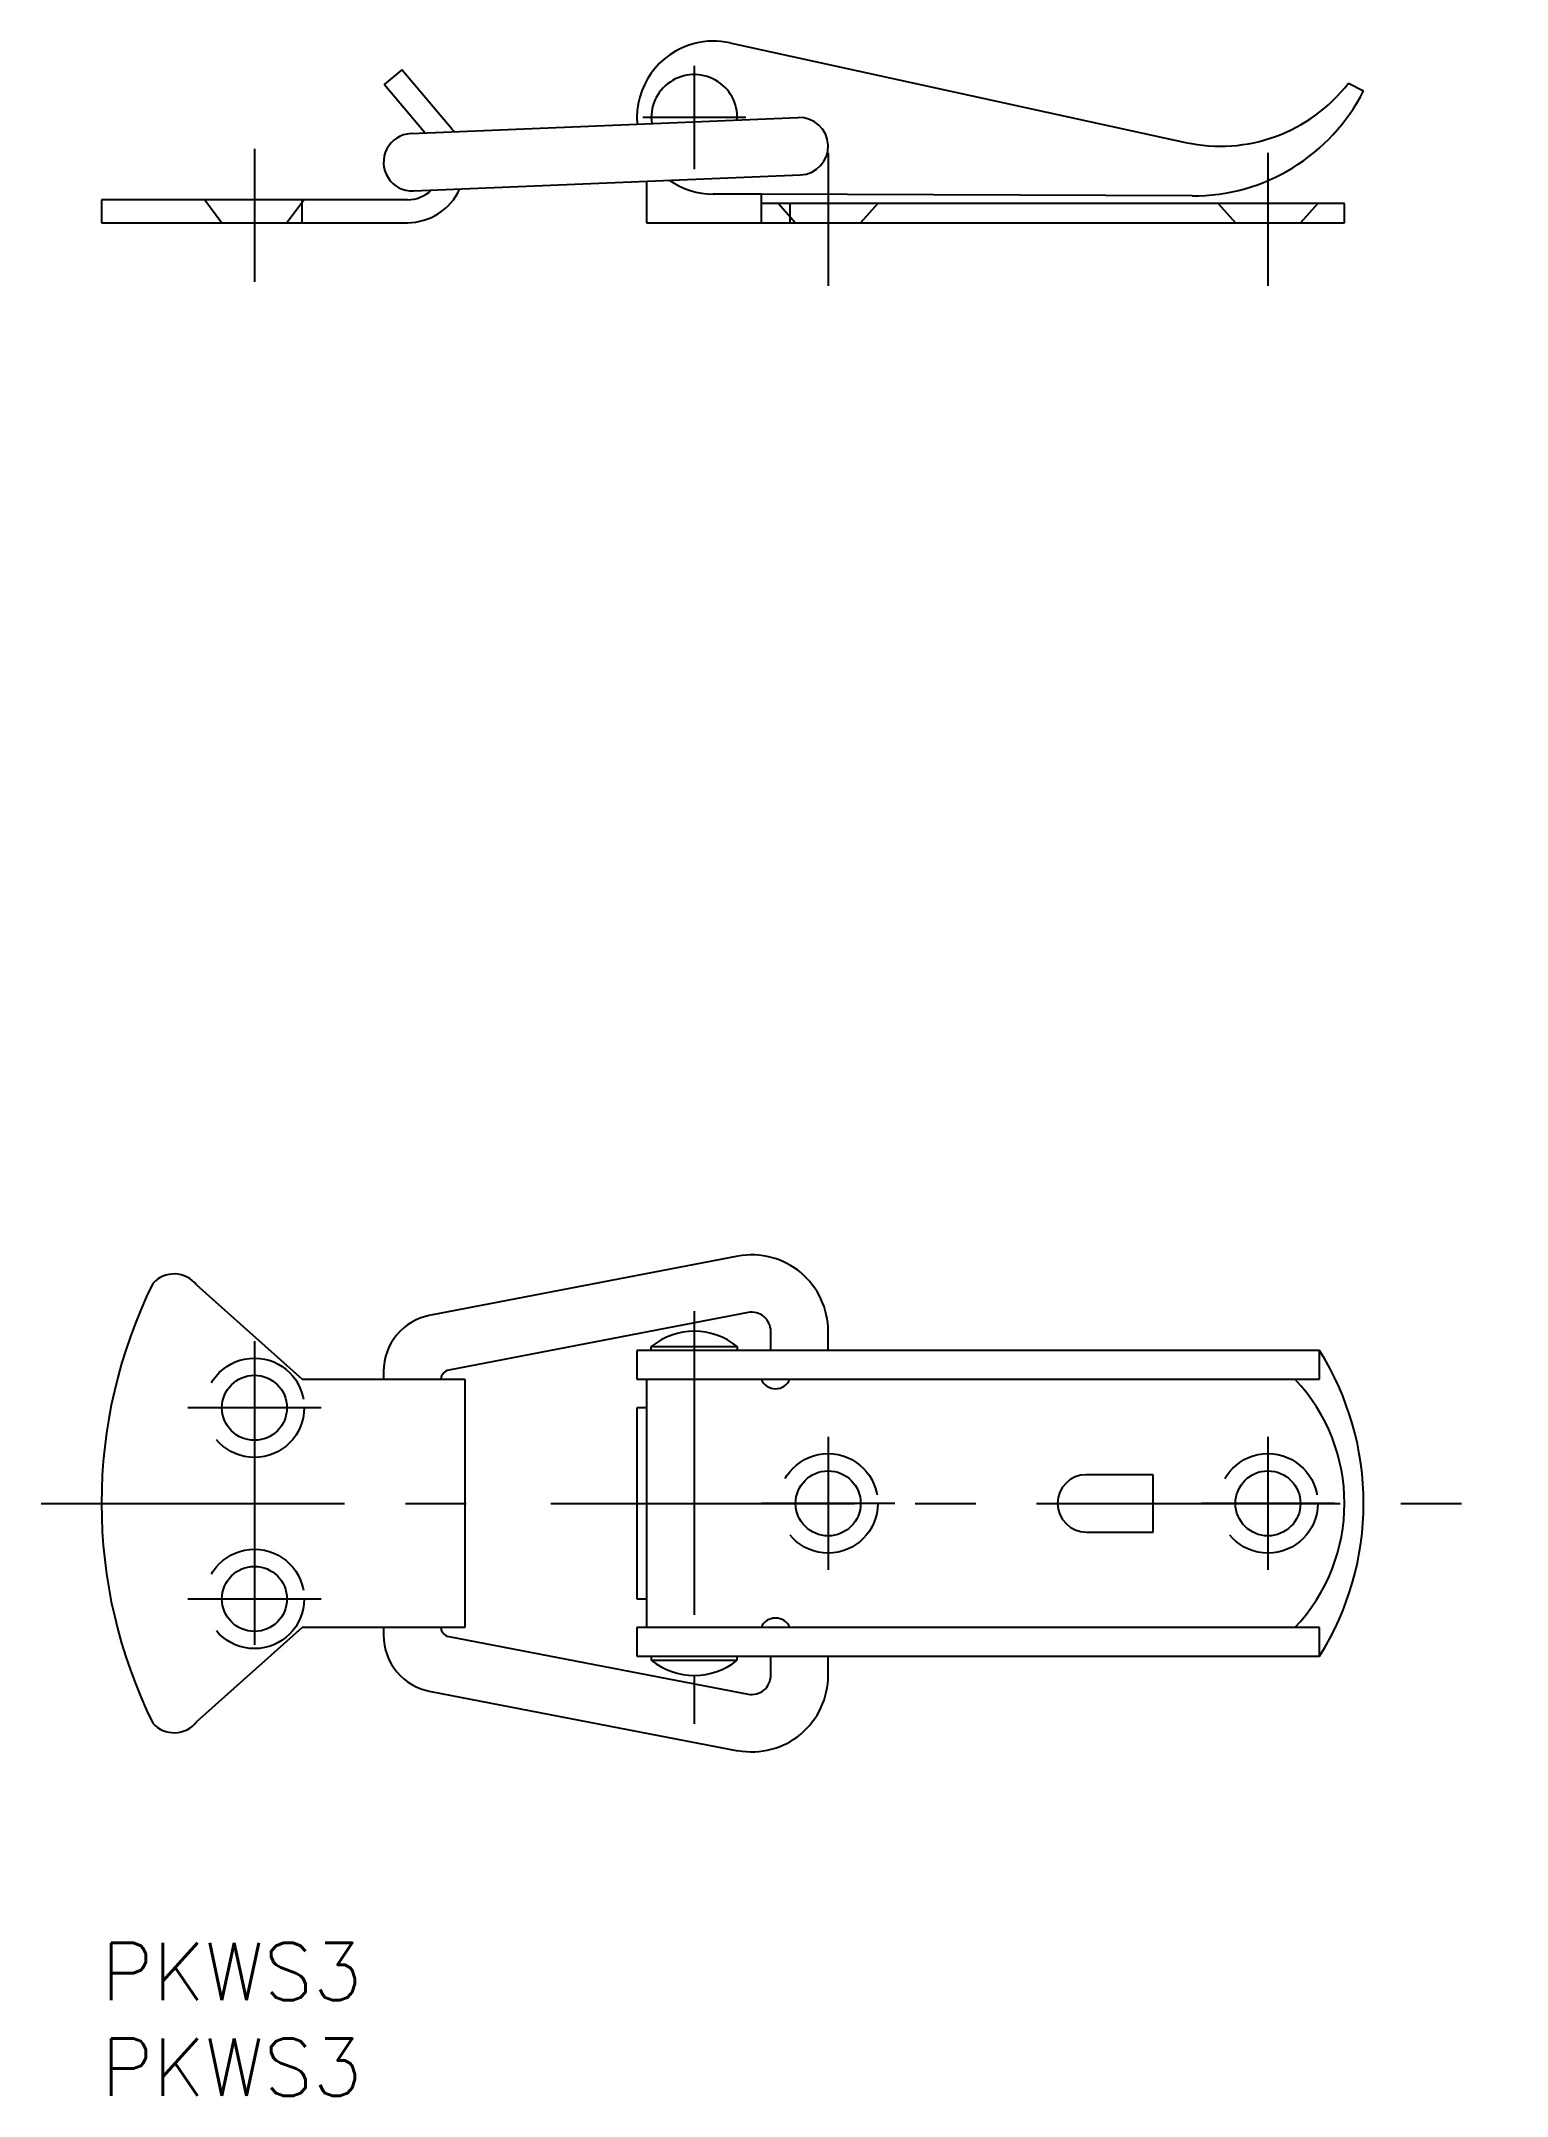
# Model space of a CAD drawing. Extents: x -3 to 73, y -8 to 99.
import ezdxf

# ---------------------------------------------------------------- set-up
doc = ezdxf.new("R2010")
doc.units = 0
doc.header["$LTSCALE"] = 0.5
doc.linetypes.add('CENTER', pattern=[50.8, 31.75, -6.35, 6.35, -6.35])
doc.linetypes.add('DASHED', pattern=[19.05, 12.7, -6.35])
for name, color, linetype in [('MSM_CENTER', 1, 'CENTER'), ('MSM_CONTINUOUS', 7, 'CONTINUOUS'), ('MSM_DASHED', 4, 'DASHED'), ('MSM_PART_NUMBER', 7, 'CONTINUOUS')]:
    doc.layers.add(name, color=color, linetype=linetype)
doc.styles.get("Standard").update_dxf_attribs({"font": 'txt.shx', "height": 3, "bigfont": 'bigfont.shx'})

# ---------------------------------------------------------------- blocks, each defined once
blk = doc.blocks.new('*U1')
at = {"layer": 'MSM_PART_NUMBER'}
blk.add_text('PKWS3', height=3, dxfattribs=at).set_placement((0, -3))
blk = doc.blocks.new('*U2')
at = {"layer": 'MSM_PART_NUMBER'}
blk.add_text('PKWS3', height=3, dxfattribs=at).set_placement((0, -8))

msp = doc.modelspace()

# ---------------------------------------------------------------- linework, layer by layer
at = {"layer": 'MSM_CENTER'}
for p, q in [((31, 98.2), (31, 92.8)), ((33.7, 95.5), (28.3, 95.5)), ((8, 93.86), (8, 86.9)), ((38, 93.66), (38, 86.7)), ((61, 93.66), (61, 86.7)), ((31, 33.05), (31, 11.47)), ((8, 31.48), (8, 14.52)), ((11.48, 28), (4.52, 28)), ((38, 26.48), (38, 19.52)), ((61, 26.48), (61, 19.52)), ((-3.16, 23), (21.5, 23)), ((23.5, 23), (73.49, 23)), ((41.48, 23), (34.52, 23)), ((64.48, 23), (57.52, 23)), ((4.52, 18), (11.48, 18))]:
    msp.add_line(p, q, dxfattribs=at)
at = {"layer": 'MSM_CONTINUOUS'}
for p, q in [((32.85, 99.41), (56.69, 94.2)), ((15.7, 98), (14.79, 97.23)), ((18.29, 94.94), (15.7, 98)), ((16.93, 94.69), (14.79, 97.23)), ((65.21, 97.3), (66, 96.9)), ((16.19, 94.66), (36.44, 95.5)), ((16.31, 91.66), (36.56, 92.5)), ((28.5, 92.18), (28.5, 90)), ((34.5, 91.49), (31.98, 91.49)), ((34.5, 91.49), (34.5, 90)), ((57.03, 91.4), (34.5, 91.49)), ((0, 91.2), (0, 90)), ((16, 91.2), (0, 91.2)), ((10.5, 90), (10.5, 91.2)), ((65, 91), (34.5, 91)), ((36, 91), (36, 90)), ((65, 90), (65, 91)), ((0, 90), (16, 90)), ((28.5, 90), (65, 90)), ((33.28, 35.94), (17.22, 32.84)), ((4.97, 34.43), (10.5, 29.5)), ((33.81, 32.98), (18.16, 29.97)), ((28.75, 31), (28.75, 31.2)), ((28.75, 31.2), (33.25, 31.2)), ((33.25, 31.2), (33.25, 31)), ((35, 31), (35, 32)), ((38, 31), (38, 32)), ((28, 31), (28, 29.5)), ((63.69, 31), (28, 31)), ((63.69, 29.5), (63.69, 31)), ((10.5, 29.5), (19, 29.5)), ((14.75, 29.89), (14.75, 29.5)), ((19, 29.5), (19, 16.5)), ((28, 29.5), (63.69, 29.5)), ((28.5, 29.5), (28.5, 16.5)), ((28.5, 28), (28, 28)), ((28, 28), (28, 18)), ((55, 24.5), (51.5, 24.5)), ((55, 21.5), (55, 24.5)), ((51.5, 21.5), (55, 21.5)), ((28, 18), (28.5, 18)), ((10.5, 16.5), (4.97, 11.57)), ((19, 16.5), (10.5, 16.5)), ((14.75, 16.5), (14.75, 16.11)), ((28, 16.5), (28, 15)), ((28, 16.5), (28, 15)), ((63.69, 16.5), (28, 16.5)), ((63.69, 15), (63.69, 16.5)), ((18.16, 16.03), (33.81, 13.02)), ((28, 15), (63.69, 15)), ((28.75, 15), (28.75, 14.8)), ((28.75, 14.8), (33.25, 14.8)), ((33.25, 14.8), (33.25, 15)), ((35, 14), (35, 15)), ((38, 14), (38, 15)), ((17.22, 13.16), (33.28, 10.06))]:
    msp.add_line(p, q, dxfattribs=at)
for centre in [(8, 28), (38, 23), (61, 23), (8, 18)]:
    msp.add_circle(centre, 1.7, dxfattribs=at)
for centre, radius, start, end in [((32, 95.5), 4, 104.2926, 185.0194), ((32, 95.5), 4, 77.6658, 104.2926), ((31, 95.5), 2.25, 356.7594, 188.1409), ((58.5, 102.46), 8.46, 257.6658, 322.402), ((57.07, 101.4), 10, 269.7801, 333.2563), ((16.25, 93.16), 1.5, 92.3706, 272.3706), ((16, 93), 3, 35.7649, 40.1933), ((36.5, 94), 1.5, 272.3706, 92.3706), ((16, 93), 3, 270, 335.6525), ((16, 93), 1.8, 270, 313.8377), ((32.01, 95.5), 4.01, 234.7024, 269.6314), ((34, 32), 4, 0, 100.3114), ((25.98, 23), 25.98, 153.72, 206.28), ((3.8, 33.5), 1.5, 38.5542, 137.9864), ((17.75, 29.89), 3, 100.3114, 180), ((34, 32), 1, 0, 100.9014), ((31, 28.44), 3.56, 50.8537, 129.1463), ((51, 23), 15, 327.769, 32.231), ((18.25, 29.48), 0.5, 100.9014, 177.2607), ((35.25, 29.81), 0.812, 202.6199, 337.3801), ((55.57, 23), 9.43, 316.3972, 43.6028), ((51.5, 23), 1.5, 90, 270), ((18.25, 16.52), 0.5, 182.7393, 259.0986), ((35.25, 16.19), 0.812, 22.6199, 157.3801), ((17.75, 16.11), 3, 180, 259.6886), ((31, 17.56), 3.56, 230.8537, 309.1463), ((34, 14), 4, 259.6886, 0), ((34, 14), 1, 259.0986, 0), ((3.8, 12.5), 1.5, 222.0136, 321.4458)]:
    msp.add_arc(centre, radius, start, end, dxfattribs=at)
at = {"layer": 'MSM_DASHED'}
for p, q in [((5.4, 91.2), (6.3, 90)), ((10.6, 91.2), (9.7, 90)), ((35.4, 91), (36.3, 90)), ((40.6, 91), (39.7, 90)), ((58.4, 91), (59.3, 90)), ((63.6, 91), (62.7, 90))]:
    msp.add_line(p, q, dxfattribs=at)
for centre in [(8, 28), (38, 23), (61, 23), (8, 18)]:
    msp.add_circle(centre, 2.6, dxfattribs=at)

# ---------------------------------------------------------------- block references
at = {"layer": 'MSM_CONTINUOUS'}
for name in ['*U1', '*U2']:
    msp.add_blockref(name, (0, 0), dxfattribs=at)

doc.saveas('drawing.dxf')
